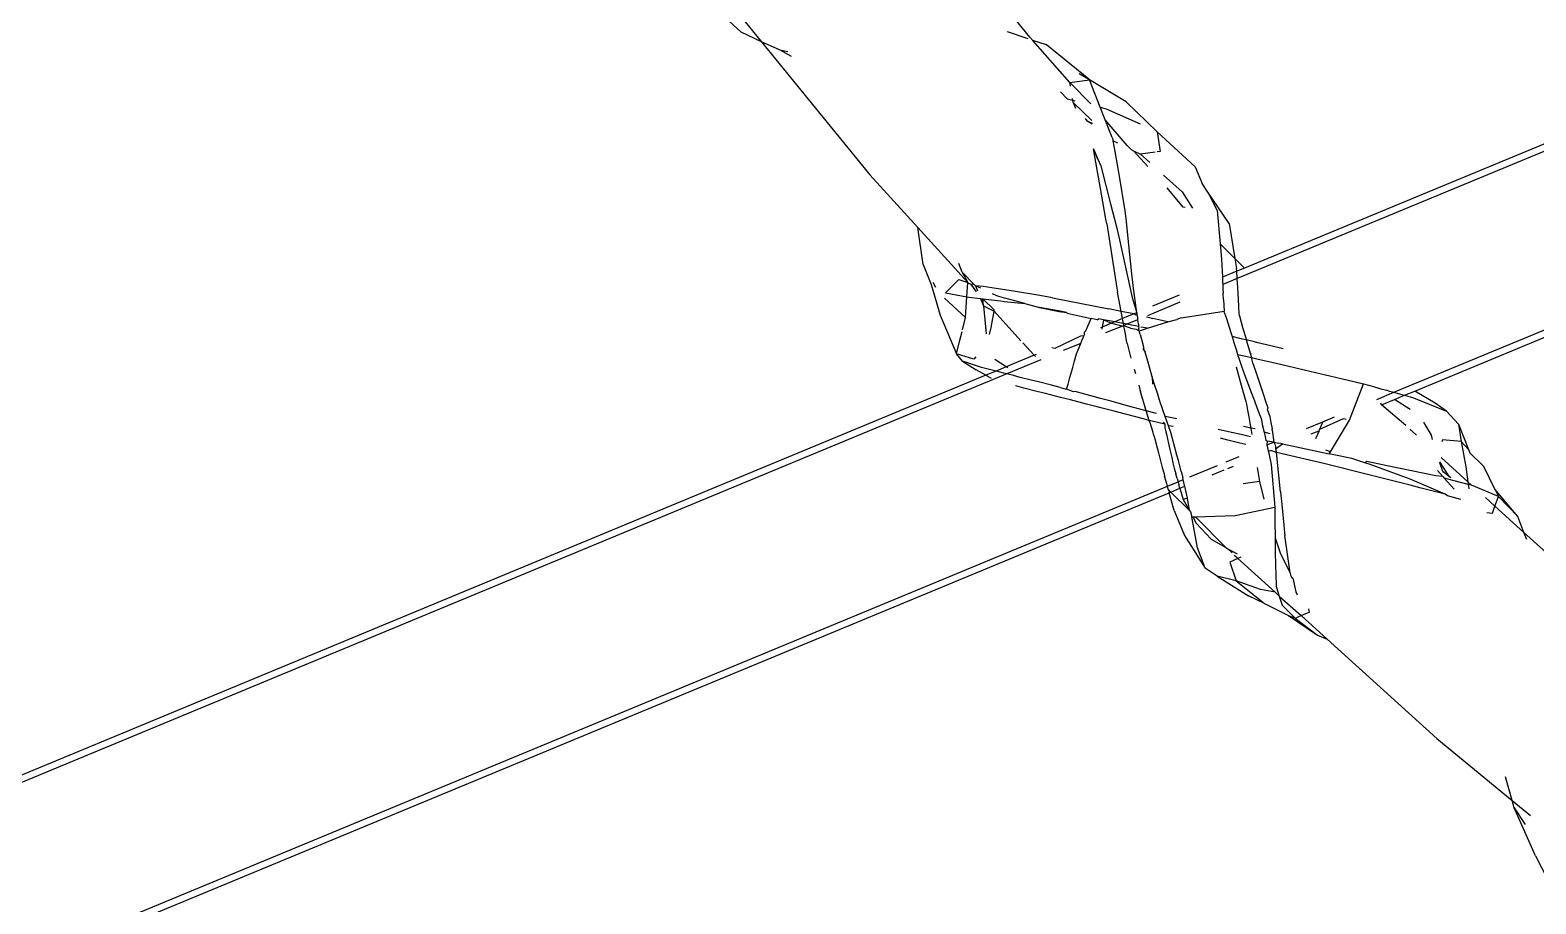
# Model space of a CAD drawing. Header units: inches. Extents: x 3324238 to 135265466, y -1036581 to 20094598.
# Drawn here: x 3354727.086 to 3354728.804, y -519089.587 to -519088.59 of the extents above; entities that cross this region are included whole.
import ezdxf

# ---------------------------------------------------------------- set-up
doc = ezdxf.new("R2010")
doc.units = ezdxf.units.IN
doc.header["$MEASUREMENT"] = 0

msp = doc.modelspace()

# ---------------------------------------------------------------- linework, layer by layer
for p, q in [((3354731.5531, -519087.5936, 0.0027), (3354728.4634, -519088.8731, 0.0027)), ((3354731.5425, -519087.5891, 0.0027), (3354728.4719, -519088.8612, 0.0027)), ((3354728.6422, -519089.003, 0.0027), (3354731.581, -519087.7836, 0.0027)), ((3354728.666, -519089.0015, 0.0027), (3354731.5735, -519087.7968, 0.0027)), ((3354728.2269, -519088.5976, 0.0027), (3354728.1517, -519088.5053, 0.0027)), ((3354727.8884, -519088.564, 0.0027), (3354727.9202, -519088.6026, 0.0027)), ((3354727.8708, -519088.5679, 0.0027), (3354727.8969, -519088.5918, 0.0027)), ((3354727.8969, -519088.5918, 0.0027), (3354727.9202, -519088.6026, 0.0027)), ((3354728.2247, -519088.5995, 0.0027), (3354728.2012, -519088.5917, 0.0027)), ((3354728.2303, -519088.6014, 0.0027), (3354728.2269, -519088.5976, 0.0027)), ((3354727.9202, -519088.6026, 0.0027), (3354727.9414, -519088.6123, 0.0027)), ((3354727.9202, -519088.6026, 0.0027), (3354728.0443, -519088.7549, 0.0027)), ((3354727.9414, -519088.6123, 0.0027), (3354727.9545, -519088.6193, 0.0027)), ((3354727.9414, -519088.6123, 0.0027), (3354727.9504, -519088.6141, 0.0027)), ((3354728.2457, -519088.6066, 0.0027), (3354728.2303, -519088.6014, 0.0027)), ((3354728.2726, -519088.6496, 0.0027), (3354728.2303, -519088.6014, 0.0027)), ((3354728.294, -519088.6458, 0.0027), (3354728.2457, -519088.6066, 0.0027)), ((3354728.2726, -519088.6496, 0.0027), (3354728.2948, -519088.6465, 0.0027)), ((3354728.2964, -519088.674, 0.0027), (3354728.2726, -519088.6496, 0.0027)), ((3354728.2733, -519088.6538, 0.0027), (3354728.2726, -519088.6496, 0.0027)), ((3354728.283, -519088.6391, 0.0027), (3354728.294, -519088.6458, 0.0027)), ((3354728.2948, -519088.6465, 0.0027), (3354728.294, -519088.6458, 0.0027)), ((3354728.3367, -519088.6717, 0.0027), (3354728.2948, -519088.6465, 0.0027)), ((3354728.3071, -519088.6777, 0.0027), (3354728.2948, -519088.6465, 0.0027)), ((3354728.2619, -519088.6601, 0.0027), (3354728.2693, -519088.6682, 0.0027)), ((3354728.2693, -519088.6682, 0.0027), (3354728.2757, -519088.6698, 0.0027)), ((3354728.2757, -519088.6698, 0.0027), (3354728.2754, -519088.6678, 0.0027)), ((3354728.2761, -519088.6724, 0.0027), (3354728.2757, -519088.6698, 0.0027)), ((3354728.2757, -519088.6698, 0.0027), (3354728.2781, -519088.6704, 0.0027)), ((3354728.2976, -519088.6929, 0.0027), (3354728.2761, -519088.6724, 0.0027)), ((3354728.2761, -519088.6724, 0.0027), (3354728.279, -519088.6788, 0.0027)), ((3354728.3071, -519088.6777, 0.0027), (3354728.3139, -519088.6794, 0.0027)), ((3354728.3127, -519088.6919, 0.0027), (3354728.3071, -519088.6777, 0.0027)), ((3354728.3139, -519088.6794, 0.0027), (3354728.3526, -519088.6968, 0.0027)), ((3354728.3367, -519088.6717, 0.0027), (3354728.3722, -519088.7056, 0.0027)), ((3354728.2898, -519088.6907, 0.0027), (3354728.292, -519088.6931, 0.0027)), ((3354728.2978, -519088.697, 0.0027), (3354728.292, -519088.6931, 0.0027)), ((3354728.292, -519088.6931, 0.0027), (3354728.2978, -519088.6958, 0.0027)), ((3354728.3377, -519088.7215, 0.0027), (3354728.3127, -519088.6919, 0.0027)), ((3354728.3208, -519088.7123, 0.0027), (3354728.3127, -519088.6919, 0.0027)), ((3354728.3208, -519088.7123, 0.0027), (3354728.322, -519088.716, 0.0027)), ((3354728.322, -519088.716, 0.0027), (3354728.327, -519088.7184, 0.0027)), ((3354728.3242, -519088.7284, 0.0027), (3354728.322, -519088.716, 0.0027)), ((3354728.3722, -519088.7056, 0.0027), (3354728.3754, -519088.7282, 0.0027)), ((3354728.3722, -519088.7056, 0.0027), (3354728.4154, -519088.7457, 0.0027)), ((3354728.2995, -519088.7252, 0.0027), (3354728.3045, -519088.7368, 0.0027)), ((3354728.3045, -519088.7368, 0.0027), (3354728.2995, -519088.7252, 0.0027)), ((3354728.3011, -519088.734, 0.0027), (3354728.2995, -519088.7252, 0.0027)), ((3354728.3086, -519088.7768, 0.0027), (3354728.3011, -519088.734, 0.0027)), ((3354728.3045, -519088.7368, 0.0027), (3354728.3078, -519088.7444, 0.0027)), ((3354728.329, -519088.7565, 0.0027), (3354728.3242, -519088.7284, 0.0027)), ((3354728.3377, -519088.7215, 0.0027), (3354728.3423, -519088.726, 0.0027)), ((3354728.3423, -519088.726, 0.0027), (3354728.345, -519088.7273, 0.0027)), ((3354728.345, -519088.7273, 0.0027), (3354728.3529, -519088.7312, 0.0027)), ((3354728.3614, -519088.7454, 0.0027), (3354728.345, -519088.7273, 0.0027)), ((3354728.3697, -519088.729, 0.0027), (3354728.3529, -519088.7312, 0.0027)), ((3354728.3529, -519088.7312, 0.0027), (3354728.3636, -519088.7409, 0.0027)), ((3354728.3754, -519088.7282, 0.0027), (3354728.372, -519088.7287, 0.0027)), ((3354728.0443, -519088.7549, 0.0027), (3354728.099, -519088.815, 0.0027)), ((3354728.3078, -519088.7444, 0.0027), (3354728.3189, -519088.7881, 0.0027)), ((3354728.3794, -519088.7551, 0.0027), (3354728.4006, -519088.7742, 0.0027)), ((3354728.4154, -519088.7457, 0.0027), (3354728.4235, -519088.7649, 0.0027)), ((3354728.3357, -519088.7959, 0.0027), (3354728.329, -519088.7565, 0.0027)), ((3354728.4019, -519088.7919, 0.0027), (3354728.3835, -519088.7696, 0.0027)), ((3354728.43, -519088.7746, 0.0027), (3354728.4235, -519088.7649, 0.0027)), ((3354728.3136, -519088.8056, 0.0027), (3354728.3086, -519088.7768, 0.0027)), ((3354728.3189, -519088.7881, 0.0027), (3354728.3255, -519088.8142, 0.0027)), ((3354728.4006, -519088.7742, 0.0027), (3354728.4125, -519088.7929, 0.0027)), ((3354728.4544, -519088.8103, 0.0027), (3354728.43, -519088.7746, 0.0027)), ((3354728.43, -519088.7746, 0.0027), (3354728.4407, -519088.7955, 0.0027)), ((3354728.3145, -519088.8108, 0.0027), (3354728.3136, -519088.8056, 0.0027)), ((3354728.3369, -519088.808, 0.0027), (3354728.3357, -519088.7959, 0.0027)), ((3354728.404, -519088.7921, 0.0027), (3354728.4019, -519088.7919, 0.0027)), ((3354728.4407, -519088.7955, 0.0027), (3354728.444, -519088.8335, 0.0027)), ((3354728.1049, -519088.8571, 0.0027), (3354728.099, -519088.815, 0.0027)), ((3354728.099, -519088.815, 0.0027), (3354728.1561, -519088.8777, 0.0027)), ((3354728.3145, -519088.8108, 0.0027), (3354728.3261, -519088.884, 0.0027)), ((3354728.3255, -519088.8142, 0.0027), (3354728.3283, -519088.8255, 0.0027)), ((3354728.3385, -519088.8237, 0.0027), (3354728.3369, -519088.808, 0.0027)), ((3354728.343, -519088.8677, 0.0027), (3354728.3385, -519088.8237, 0.0027)), ((3354728.4544, -519088.8103, 0.0027), (3354728.4609, -519088.8502, 0.0027)), ((3354728.3283, -519088.8255, 0.0027), (3354728.3412, -519088.8845, 0.0027)), ((3354728.4609, -519088.8502, 0.0027), (3354728.444, -519088.8335, 0.0027)), ((3354728.444, -519088.8335, 0.0027), (3354728.4455, -519088.8509, 0.0027)), ((3354728.1049, -519088.8571, 0.0027), (3354728.1143, -519088.8801, 0.0027)), ((3354728.1496, -519088.8658, 0.0027), (3354728.1457, -519088.856, 0.0027)), ((3354728.4455, -519088.8509, 0.0027), (3354728.4465, -519088.8717, 0.0027)), ((3354728.4719, -519088.8612, 0.0027), (3354728.4609, -519088.8502, 0.0027)), ((3354728.4609, -519088.8502, 0.0027), (3354728.4627, -519088.8617, 0.0027)), ((3354728.1306, -519088.8896, 0.0027), (3354728.1456, -519088.8742, 0.0027)), ((3354728.1456, -519088.8742, 0.0027), (3354728.1561, -519088.8777, 0.0027)), ((3354728.1625, -519088.8791, 0.0027), (3354728.1496, -519088.8658, 0.0027)), ((3354728.1496, -519088.8658, 0.0027), (3354728.1561, -519088.8777, 0.0027)), ((3354728.3447, -519088.8811, 0.0027), (3354728.343, -519088.8677, 0.0027)), ((3354728.4629, -519088.8649, 0.0027), (3354728.4465, -519088.8717, 0.0027)), ((3354728.4465, -519088.8717, 0.0027), (3354728.4466, -519088.8738, 0.0027)), ((3354728.4466, -519088.8738, 0.0027), (3354728.4468, -519088.8773, 0.0027)), ((3354728.4634, -519088.8731, 0.0027), (3354728.4469, -519088.88, 0.0027)), ((3354728.4629, -519088.8649, 0.0027), (3354728.4627, -519088.8617, 0.0027)), ((3354728.4719, -519088.8612, 0.0027), (3354728.4629, -519088.8649, 0.0027)), ((3354728.4631, -519088.867, 0.0027), (3354728.4629, -519088.8649, 0.0027)), ((3354728.4633, -519088.8705, 0.0027), (3354728.4631, -519088.867, 0.0027)), ((3354728.4634, -519088.8731, 0.0027), (3354728.4633, -519088.8705, 0.0027)), ((3354728.4638, -519088.8788, 0.0027), (3354728.4634, -519088.8731, 0.0027)), ((3354728.1143, -519088.8801, 0.0027), (3354728.1245, -519088.9151, 0.0027)), ((3354728.1162, -519088.8774, 0.0027), (3354728.1193, -519088.883, 0.0027)), ((3354728.1306, -519088.8896, 0.0027), (3354728.155, -519088.8941, 0.0027)), ((3354728.155, -519088.8941, 0.0027), (3354728.1561, -519088.8777, 0.0027)), ((3354728.1561, -519088.8777, 0.0027), (3354728.1568, -519088.8785, 0.0027)), ((3354728.1568, -519088.8785, 0.0027), (3354728.1594, -519088.8795, 0.0027)), ((3354728.1594, -519088.8795, 0.0027), (3354728.1625, -519088.8791, 0.0027)), ((3354728.1594, -519088.8795, 0.0027), (3354728.1656, -519088.8882, 0.0027)), ((3354728.1649, -519088.8816, 0.0027), (3354728.1625, -519088.8791, 0.0027)), ((3354728.1649, -519088.8816, 0.0027), (3354728.1671, -519088.8871, 0.0027)), ((3354728.1707, -519088.8843, 0.0027), (3354728.1649, -519088.8816, 0.0027)), ((3354728.1735, -519088.8823, 0.0027), (3354728.1649, -519088.8816, 0.0027)), ((3354728.1834, -519088.8838, 0.0027), (3354728.1735, -519088.8823, 0.0027)), ((3354728.2105, -519088.8878, 0.0027), (3354728.1834, -519088.8838, 0.0027)), ((3354728.1891, -519088.8929, 0.0027), (3354728.1841, -519088.8906, 0.0027)), ((3354728.1927, -519088.8939, 0.0027), (3354728.1891, -519088.8929, 0.0027)), ((3354728.238, -519088.8926, 0.0027), (3354728.2105, -519088.8878, 0.0027)), ((3354728.2528, -519088.8952, 0.0027), (3354728.238, -519088.8926, 0.0027)), ((3354728.3261, -519088.884, 0.0027), (3354728.327, -519088.8886, 0.0027)), ((3354728.3285, -519088.8967, 0.0027), (3354728.327, -519088.8886, 0.0027)), ((3354728.3412, -519088.8845, 0.0027), (3354728.3434, -519088.8947, 0.0027)), ((3354728.3488, -519088.9122, 0.0027), (3354728.3447, -519088.8811, 0.0027)), ((3354728.3972, -519088.8922, 0.0027), (3354728.3668, -519088.9047, 0.0027)), ((3354728.4468, -519088.8773, 0.0027), (3354728.4469, -519088.88, 0.0027)), ((3354728.4469, -519088.88, 0.0027), (3354728.4471, -519088.8845, 0.0027)), ((3354728.4471, -519088.8845, 0.0027), (3354728.4472, -519088.8857, 0.0027)), ((3354728.4472, -519088.8857, 0.0027), (3354728.4474, -519088.89, 0.0027)), ((3354728.4478, -519088.8976, 0.0027), (3354728.4474, -519088.89, 0.0027)), ((3354728.464, -519088.8831, 0.0027), (3354728.4638, -519088.8788, 0.0027)), ((3354728.4645, -519088.8907, 0.0027), (3354728.464, -519088.8831, 0.0027)), ((3354728.4648, -519088.8965, 0.0027), (3354728.4645, -519088.8907, 0.0027)), ((3354728.1292, -519088.8956, 0.0027), (3354728.1535, -519088.9176, 0.0027)), ((3354728.1535, -519088.9176, 0.0027), (3354728.155, -519088.8941, 0.0027)), ((3354728.155, -519088.8941, 0.0027), (3354728.1572, -519088.8945, 0.0027)), ((3354728.1572, -519088.8945, 0.0027), (3354728.1705, -519088.896, 0.0027)), ((3354728.1705, -519088.896, 0.0027), (3354728.1738, -519088.9043, 0.0027)), ((3354728.1705, -519088.896, 0.0027), (3354728.173, -519088.8963, 0.0027)), ((3354728.173, -519088.8963, 0.0027), (3354728.1862, -519088.9087, 0.0027)), ((3354728.1738, -519088.9043, 0.0027), (3354728.173, -519088.8963, 0.0027)), ((3354728.173, -519088.8963, 0.0027), (3354728.1897, -519088.8982, 0.0027)), ((3354728.1738, -519088.9043, 0.0027), (3354728.1859, -519088.9104, 0.0027)), ((3354728.1738, -519088.9043, 0.0027), (3354728.1768, -519088.9361, 0.0027)), ((3354728.1859, -519088.9104, 0.0027), (3354728.1862, -519088.9087, 0.0027)), ((3354728.1897, -519088.8982, 0.0027), (3354728.1932, -519088.8986, 0.0027)), ((3354728.221, -519088.9018, 0.0027), (3354728.1927, -519088.8939, 0.0027)), ((3354728.1932, -519088.8986, 0.0027), (3354728.1976, -519088.8994, 0.0027)), ((3354728.1976, -519088.8994, 0.0027), (3354728.221, -519088.9018, 0.0027)), ((3354728.221, -519088.9018, 0.0027), (3354728.2377, -519088.9061, 0.0027)), ((3354728.2596, -519088.9101, 0.0027), (3354728.2377, -519088.9061, 0.0027)), ((3354728.2377, -519088.9061, 0.0027), (3354728.2604, -519088.9109, 0.0027)), ((3354728.2528, -519088.8952, 0.0027), (3354728.3168, -519088.9079, 0.0027)), ((3354728.2687, -519088.9119, 0.0027), (3354728.2596, -519088.9101, 0.0027)), ((3354728.331, -519088.9107, 0.0027), (3354728.3168, -519088.9079, 0.0027)), ((3354728.331, -519088.9107, 0.0027), (3354728.3285, -519088.8967, 0.0027)), ((3354728.3434, -519088.8947, 0.0027), (3354728.3488, -519088.9122, 0.0027)), ((3354728.3978, -519088.9003, 0.0027), (3354728.3609, -519088.9156, 0.0027)), ((3354728.4478, -519088.8976, 0.0027), (3354728.4481, -519088.9034, 0.0027)), ((3354728.4481, -519088.9034, 0.0027), (3354728.4484, -519088.9105, 0.0027)), ((3354728.4653, -519088.9058, 0.0027), (3354728.4648, -519088.8965, 0.0027)), ((3354728.4658, -519088.9128, 0.0027), (3354728.4653, -519088.9058, 0.0027)), ((3354728.1245, -519088.9151, 0.0027), (3354728.1429, -519088.9589, 0.0027)), ((3354728.1499, -519088.9316, 0.0027), (3354728.1535, -519088.9176, 0.0027)), ((3354728.1825, -519088.9289, 0.0027), (3354728.1859, -519088.9104, 0.0027)), ((3354728.1859, -519088.9104, 0.0027), (3354728.2166, -519088.9441, 0.0027)), ((3354728.2604, -519088.9109, 0.0027), (3354728.2687, -519088.9119, 0.0027)), ((3354728.2695, -519088.9128, 0.0027), (3354728.2687, -519088.9119, 0.0027)), ((3354728.2695, -519088.9128, 0.0027), (3354728.2966, -519088.9186, 0.0027)), ((3354728.2908, -519088.9328, 0.0027), (3354728.2966, -519088.9186, 0.0027)), ((3354728.3038, -519088.9203, 0.0027), (3354728.2966, -519088.9186, 0.0027)), ((3354728.3038, -519088.9203, 0.0027), (3354728.3052, -519088.919, 0.0027)), ((3354728.311, -519088.9201, 0.0027), (3354728.3052, -519088.919, 0.0027)), ((3354728.311, -519088.9201, 0.0027), (3354728.3093, -519088.9286, 0.0027)), ((3354728.3198, -519088.9242, 0.0027), (3354728.3093, -519088.9286, 0.0027)), ((3354728.3237, -519088.9226, 0.0027), (3354728.311, -519088.9201, 0.0027)), ((3354728.311, -519088.9201, 0.0027), (3354728.3198, -519088.9242, 0.0027)), ((3354728.3237, -519088.9226, 0.0027), (3354728.3198, -519088.9242, 0.0027)), ((3354728.3198, -519088.9242, 0.0027), (3354728.323, -519088.925, 0.0027)), ((3354728.323, -519088.925, 0.0027), (3354728.3286, -519088.9264, 0.0027)), ((3354728.3326, -519088.9189, 0.0027), (3354728.3237, -519088.9226, 0.0027)), ((3354728.3272, -519088.9233, 0.0027), (3354728.3237, -519088.9226, 0.0027)), ((3354728.3336, -519088.9243, 0.0027), (3354728.3272, -519088.9233, 0.0027)), ((3354728.3286, -519088.9264, 0.0027), (3354728.3325, -519088.9274, 0.0027)), ((3354728.3456, -519088.9135, 0.0027), (3354728.331, -519088.9107, 0.0027)), ((3354728.3326, -519088.9189, 0.0027), (3354728.331, -519088.9107, 0.0027)), ((3354728.334, -519088.9267, 0.0027), (3354728.3325, -519088.9274, 0.0027)), ((3354728.3456, -519088.9135, 0.0027), (3354728.3326, -519088.9189, 0.0027)), ((3354728.3329, -519088.9209, 0.0027), (3354728.3326, -519088.9189, 0.0027)), ((3354728.3336, -519088.9243, 0.0027), (3354728.3329, -519088.9209, 0.0027)), ((3354728.3375, -519088.9253, 0.0027), (3354728.3336, -519088.9243, 0.0027)), ((3354728.334, -519088.9267, 0.0027), (3354728.3336, -519088.9243, 0.0027)), ((3354728.3375, -519088.9253, 0.0027), (3354728.334, -519088.9267, 0.0027)), ((3354728.334, -519088.9267, 0.0027), (3354728.3397, -519088.9291, 0.0027)), ((3354728.3498, -519088.9202, 0.0027), (3354728.3375, -519088.9253, 0.0027)), ((3354728.3452, -519088.9268, 0.0027), (3354728.3375, -519088.9253, 0.0027)), ((3354728.3473, -519088.9272, 0.0027), (3354728.3452, -519088.9268, 0.0027)), ((3354728.3488, -519088.9122, 0.0027), (3354728.3456, -519088.9135, 0.0027)), ((3354728.3478, -519088.9148, 0.0027), (3354728.3456, -519088.9135, 0.0027)), ((3354728.3508, -519088.9279, 0.0027), (3354728.3473, -519088.9272, 0.0027)), ((3354728.349, -519088.9142, 0.0027), (3354728.3478, -519088.9148, 0.0027)), ((3354728.3488, -519088.9122, 0.0027), (3354728.349, -519088.9142, 0.0027)), ((3354728.349, -519088.9142, 0.0027), (3354728.3495, -519088.9177, 0.0027)), ((3354728.3495, -519088.9177, 0.0027), (3354728.3498, -519088.9202, 0.0027)), ((3354728.3498, -519088.9202, 0.0027), (3354728.3504, -519088.9247, 0.0027)), ((3354728.3504, -519088.9247, 0.0027), (3354728.3506, -519088.9259, 0.0027)), ((3354728.3506, -519088.9259, 0.0027), (3354728.3508, -519088.9279, 0.0027)), ((3354728.3652, -519088.9185, 0.0027), (3354728.3599, -519088.9174, 0.0027)), ((3354728.361, -519088.9299, 0.0027), (3354728.3842, -519088.9226, 0.0027)), ((3354728.3652, -519088.9185, 0.0027), (3354728.3672, -519088.9189, 0.0027)), ((3354728.3739, -519088.9204, 0.0027), (3354728.3672, -519088.9189, 0.0027)), ((3354728.3842, -519088.9226, 0.0027), (3354728.3739, -519088.9204, 0.0027)), ((3354728.3842, -519088.9226, 0.0027), (3354728.3946, -519088.9198, 0.0027)), ((3354728.3993, -519088.9179, 0.0027), (3354728.3946, -519088.9198, 0.0027)), ((3354728.3993, -519088.9179, 0.0027), (3354728.4484, -519088.9105, 0.0027)), ((3354728.4491, -519088.9126, 0.0027), (3354728.4484, -519088.9105, 0.0027)), ((3354728.4491, -519088.9126, 0.0027), (3354728.4511, -519088.9189, 0.0027)), ((3354728.4511, -519088.9189, 0.0027), (3354728.4541, -519088.9286, 0.0027)), ((3354728.4659, -519088.9157, 0.0027), (3354728.4658, -519088.9128, 0.0027)), ((3354728.4659, -519088.9157, 0.0027), (3354728.4679, -519088.9228, 0.0027)), ((3354728.4679, -519088.9228, 0.0027), (3354728.47, -519088.9301, 0.0027)), ((3354728.1465, -519088.945, 0.0027), (3354728.1494, -519088.9337, 0.0027)), ((3354728.1808, -519088.9369, 0.0027), (3354728.1825, -519088.9289, 0.0027)), ((3354728.2844, -519088.9389, 0.0027), (3354728.2552, -519088.9531, 0.0027)), ((3354728.2885, -519088.9385, 0.0027), (3354728.2844, -519088.9389, 0.0027)), ((3354728.285, -519088.9471, 0.0027), (3354728.2862, -519088.944, 0.0027)), ((3354728.2862, -519088.944, 0.0027), (3354728.288, -519088.9395, 0.0027)), ((3354728.288, -519088.9395, 0.0027), (3354728.2885, -519088.9385, 0.0027)), ((3354728.289, -519088.937, 0.0027), (3354728.2885, -519088.9385, 0.0027)), ((3354728.289, -519088.937, 0.0027), (3354728.2891, -519088.9344, 0.0027)), ((3354728.2891, -519088.9344, 0.0027), (3354728.2908, -519088.9328, 0.0027)), ((3354728.3093, -519088.9286, 0.0027), (3354728.3074, -519088.9294, 0.0027)), ((3354728.3093, -519088.9286, 0.0027), (3354728.3089, -519088.9309, 0.0027)), ((3354728.3325, -519088.9274, 0.0027), (3354728.3133, -519088.9353, 0.0027)), ((3354728.3342, -519088.9278, 0.0027), (3354728.3325, -519088.9274, 0.0027)), ((3354728.335, -519088.9323, 0.0027), (3354728.3342, -519088.9278, 0.0027)), ((3354728.3358, -519088.9362, 0.0027), (3354728.335, -519088.9323, 0.0027)), ((3354728.3372, -519088.9437, 0.0027), (3354728.3358, -519088.9362, 0.0027)), ((3354728.3378, -519088.9471, 0.0027), (3354728.3372, -519088.9437, 0.0027)), ((3354728.3416, -519088.9296, 0.0027), (3354728.3397, -519088.9291, 0.0027)), ((3354728.3416, -519088.9296, 0.0027), (3354728.348, -519088.9311, 0.0027)), ((3354728.348, -519088.9311, 0.0027), (3354728.3515, -519088.9328, 0.0027)), ((3354728.3508, -519088.9279, 0.0027), (3354728.3511, -519088.9299, 0.0027)), ((3354728.3515, -519088.9328, 0.0027), (3354728.3511, -519088.9299, 0.0027)), ((3354728.3515, -519088.9328, 0.0027), (3354728.353, -519088.9323, 0.0027)), ((3354728.3527, -519088.9372, 0.0027), (3354728.3515, -519088.9328, 0.0027)), ((3354728.3527, -519088.9372, 0.0027), (3354728.3542, -519088.9423, 0.0027)), ((3354728.353, -519088.9323, 0.0027), (3354728.361, -519088.9299, 0.0027)), ((3354728.361, -519088.9299, 0.0027), (3354728.3536, -519088.9288, 0.0027)), ((3354728.3542, -519088.9423, 0.0027), (3354728.3566, -519088.9511, 0.0027)), ((3354728.4541, -519088.9286, 0.0027), (3354728.4564, -519088.9358, 0.0027)), ((3354728.4564, -519088.9358, 0.0027), (3354728.4575, -519088.9394, 0.0027)), ((3354728.4666, -519088.9415, 0.0027), (3354728.4575, -519088.9394, 0.0027)), ((3354728.4575, -519088.9394, 0.0027), (3354728.4597, -519088.9463, 0.0027)), ((3354728.4695, -519088.9422, 0.0027), (3354728.4666, -519088.9415, 0.0027)), ((3354728.4738, -519088.9432, 0.0027), (3354728.4695, -519088.9422, 0.0027)), ((3354728.47, -519088.9301, 0.0027), (3354728.4731, -519088.9407, 0.0027)), ((3354728.4731, -519088.9407, 0.0027), (3354728.4738, -519088.9432, 0.0027)), ((3354728.4738, -519088.9432, 0.0027), (3354728.4785, -519088.9596, 0.0027)), ((3354728.483, -519088.9454, 0.0027), (3354728.4738, -519088.9432, 0.0027)), ((3354728.1429, -519088.9589, 0.0027), (3354728.1465, -519088.945, 0.0027)), ((3354728.1627, -519088.9652, 0.0027), (3354728.1429, -519088.9589, 0.0027)), ((3354728.15, -519088.9673, 0.0027), (3354728.1429, -519088.9589, 0.0027)), ((3354728.2317, -519088.9607, 0.0027), (3354728.1997, -519088.974, 0.0027)), ((3354728.2186, -519088.9464, 0.0027), (3354728.2317, -519088.9607, 0.0027)), ((3354728.2339, -519088.9598, 0.0027), (3354728.2317, -519088.9607, 0.0027)), ((3354728.2317, -519088.9607, 0.0027), (3354728.2331, -519088.9623, 0.0027)), ((3354728.2552, -519088.9531, 0.0027), (3354728.252, -519088.9523, 0.0027)), ((3354728.285, -519088.9471, 0.0027), (3354728.2649, -519088.9554, 0.0027)), ((3354728.2774, -519088.9686, 0.0027), (3354728.2801, -519088.959, 0.0027)), ((3354728.2801, -519088.959, 0.0027), (3354728.282, -519088.9544, 0.0027)), ((3354728.282, -519088.9544, 0.0027), (3354728.285, -519088.9471, 0.0027)), ((3354728.3378, -519088.9471, 0.0027), (3354728.3382, -519088.9489, 0.0027)), ((3354728.3382, -519088.9489, 0.0027), (3354728.3405, -519088.9579, 0.0027)), ((3354728.3405, -519088.9579, 0.0027), (3354728.342, -519088.9641, 0.0027)), ((3354728.3566, -519088.9511, 0.0027), (3354728.3561, -519088.9536, 0.0027)), ((3354728.3573, -519088.9534, 0.0027), (3354728.3561, -519088.9536, 0.0027)), ((3354728.3561, -519088.9536, 0.0027), (3354728.3584, -519088.9573, 0.0027)), ((3354728.3613, -519088.9673, 0.0027), (3354728.3584, -519088.9573, 0.0027)), ((3354728.4597, -519088.9463, 0.0027), (3354728.4622, -519088.9541, 0.0027)), ((3354728.4622, -519088.9541, 0.0027), (3354728.4631, -519088.9537, 0.0027)), ((3354728.4622, -519088.9541, 0.0027), (3354728.4639, -519088.9597, 0.0027)), ((3354728.4639, -519088.9597, 0.0027), (3354728.4732, -519088.9619, 0.0027)), ((3354728.4639, -519088.9597, 0.0027), (3354728.4656, -519088.965, 0.0027)), ((3354728.4795, -519088.9592, 0.0027), (3354728.4785, -519088.9596, 0.0027)), ((3354728.4785, -519088.9596, 0.0027), (3354728.4796, -519088.9633, 0.0027)), ((3354728.487, -519088.9464, 0.0027), (3354728.483, -519088.9454, 0.0027)), ((3354728.5017, -519088.9499, 0.0027), (3354728.487, -519088.9464, 0.0027)), ((3354728.5157, -519088.9534, 0.0027), (3354728.5017, -519088.9499, 0.0027)), ((3354728.1717, -519088.9745, 0.0027), (3354728.15, -519088.9673, 0.0027)), ((3354728.15, -519088.9673, 0.0027), (3354728.1657, -519088.9774, 0.0027)), ((3354728.1652, -519088.9626, 0.0027), (3354728.1627, -519088.9652, 0.0027)), ((3354728.1766, -519088.9836, 0.0027), (3354728.1657, -519088.9774, 0.0027)), ((3354728.1882, -519088.9788, 0.0027), (3354728.1717, -519088.9745, 0.0027)), ((3354728.1882, -519088.9788, 0.0027), (3354728.1766, -519088.9836, 0.0027)), ((3354728.1997, -519088.974, 0.0027), (3354728.1867, -519088.9655, 0.0027)), ((3354728.1997, -519088.974, 0.0027), (3354728.1882, -519088.9788, 0.0027)), ((3354728.1914, -519088.9796, 0.0027), (3354728.1882, -519088.9788, 0.0027)), ((3354728.2016, -519088.9752, 0.0027), (3354728.1997, -519088.974, 0.0027)), ((3354728.2394, -519088.966, 0.0027), (3354728.2007, -519088.982, 0.0027)), ((3354728.2725, -519088.9862, 0.0027), (3354728.2757, -519088.9748, 0.0027)), ((3354728.2757, -519088.9748, 0.0027), (3354728.2774, -519088.9686, 0.0027)), ((3354728.3458, -519088.9764, 0.0027), (3354728.3473, -519088.9817, 0.0027)), ((3354728.3632, -519088.9744, 0.0027), (3354728.3613, -519088.9673, 0.0027)), ((3354728.3663, -519088.9853, 0.0027), (3354728.3632, -519088.9744, 0.0027)), ((3354728.4624, -519088.9739, 0.0027), (3354728.4658, -519088.9865, 0.0027)), ((3354728.4656, -519088.965, 0.0027), (3354728.4682, -519088.9731, 0.0027)), ((3354728.4682, -519088.9731, 0.0027), (3354728.4722, -519088.9839, 0.0027)), ((3354728.4732, -519088.9619, 0.0027), (3354728.4796, -519088.9633, 0.0027)), ((3354728.4796, -519088.9633, 0.0027), (3354728.4874, -519088.9651, 0.0027)), ((3354728.4813, -519088.9693, 0.0027), (3354728.4796, -519088.9633, 0.0027)), ((3354728.4845, -519088.9787, 0.0027), (3354728.4813, -519088.9693, 0.0027)), ((3354728.4872, -519088.9868, 0.0027), (3354728.4845, -519088.9787, 0.0027)), ((3354728.4874, -519088.9651, 0.0027), (3354728.5065, -519088.9695, 0.0027)), ((3354728.5065, -519088.9695, 0.0027), (3354728.5208, -519088.9729, 0.0027)), ((3354728.5208, -519088.9729, 0.0027), (3354728.54, -519088.9773, 0.0027)), ((3354728.54, -519088.9773, 0.0027), (3354728.5528, -519088.9803, 0.0027)), ((3354728.1766, -519088.9836, 0.0027), (3354725.805, -519089.9662, 0.0027)), ((3354728.2007, -519088.982, 0.0027), (3354725.8114, -519089.9719, 0.0027)), ((3354728.1788, -519088.9848, 0.0027), (3354728.1766, -519088.9836, 0.0027)), ((3354728.1832, -519088.9873, 0.0027), (3354728.1788, -519088.9848, 0.0027)), ((3354728.1971, -519088.981, 0.0027), (3354728.1914, -519088.9796, 0.0027)), ((3354728.2007, -519088.982, 0.0027), (3354728.1971, -519088.981, 0.0027)), ((3354728.208, -519088.9839, 0.0027), (3354728.2007, -519088.982, 0.0027)), ((3354728.2118, -519088.9848, 0.0027), (3354728.208, -519088.9839, 0.0027)), ((3354728.2119, -519088.9959, 0.0027), (3354728.2103, -519088.9954, 0.0027)), ((3354728.2159, -519088.9859, 0.0027), (3354728.2118, -519088.9848, 0.0027)), ((3354728.2198, -519088.9983, 0.0027), (3354728.2119, -519088.9959, 0.0027)), ((3354728.2284, -519088.989, 0.0027), (3354728.2159, -519088.9859, 0.0027)), ((3354728.2365, -519088.9911, 0.0027), (3354728.2284, -519088.989, 0.0027)), ((3354728.2516, -519088.9949, 0.0027), (3354728.2365, -519088.9911, 0.0027)), ((3354728.2615, -519088.9975, 0.0027), (3354728.2516, -519088.9949, 0.0027)), ((3354728.2688, -519088.9993, 0.0027), (3354728.2704, -519088.9938, 0.0027)), ((3354728.2704, -519088.9938, 0.0027), (3354728.2725, -519088.9862, 0.0027)), ((3354728.351, -519088.995, 0.0027), (3354728.3522, -519088.9996, 0.0027)), ((3354728.3688, -519088.9928, 0.0027), (3354728.3663, -519088.9853, 0.0027)), ((3354728.3663, -519088.9853, 0.0027), (3354728.3669, -519088.9938, 0.0027)), ((3354728.3693, -519088.9952, 0.0027), (3354728.3688, -519088.9928, 0.0027)), ((3354728.3723, -519089.004, 0.0027), (3354728.3693, -519088.9952, 0.0027)), ((3354728.4658, -519088.9865, 0.0027), (3354728.4681, -519088.9947, 0.0027)), ((3354728.4681, -519088.9947, 0.0027), (3354728.471, -519089.0055, 0.0027)), ((3354728.4722, -519088.9839, 0.0027), (3354728.4752, -519088.9918, 0.0027)), ((3354728.4752, -519088.9918, 0.0027), (3354728.4791, -519089.0021, 0.0027)), ((3354728.4907, -519088.9972, 0.0027), (3354728.4872, -519088.9868, 0.0027)), ((3354728.5528, -519088.9803, 0.0027), (3354728.5693, -519088.9842, 0.0027)), ((3354728.5693, -519088.9842, 0.0027), (3354728.582, -519088.9873, 0.0027)), ((3354728.582, -519088.9873, 0.0027), (3354728.5965, -519088.9907, 0.0027)), ((3354728.5917, -519089.0347, 0.0027), (3354728.6077, -519088.9934, 0.0027)), ((3354728.5965, -519088.9907, 0.0027), (3354728.6077, -519088.9934, 0.0027)), ((3354728.6077, -519088.9934, 0.0027), (3354728.6188, -519088.9964, 0.0027)), ((3354728.2346, -519089.002, 0.0027), (3354728.2198, -519088.9983, 0.0027)), ((3354728.2445, -519089.0045, 0.0027), (3354728.2346, -519089.002, 0.0027)), ((3354728.2618, -519089.0089, 0.0027), (3354728.2445, -519089.0045, 0.0027)), ((3354728.2615, -519088.9975, 0.0027), (3354728.2688, -519088.9993, 0.0027)), ((3354728.2731, -519089.0117, 0.0027), (3354728.2618, -519089.0089, 0.0027)), ((3354728.2767, -519089.0026, 0.0027), (3354728.2688, -519088.9993, 0.0027)), ((3354728.2916, -519089.0165, 0.0027), (3354728.2731, -519089.0117, 0.0027)), ((3354728.2784, -519089.0019, 0.0027), (3354728.2767, -519089.0026, 0.0027)), ((3354728.2894, -519089.005, 0.0027), (3354728.2784, -519089.0019, 0.0027)), ((3354728.3074, -519089.0099, 0.0027), (3354728.2894, -519089.005, 0.0027)), ((3354728.3195, -519089.0132, 0.0027), (3354728.3074, -519089.0099, 0.0027)), ((3354728.3234, -519089.0143, 0.0027), (3354728.3195, -519089.0132, 0.0027)), ((3354728.3522, -519088.9996, 0.0027), (3354728.353, -519089.0024, 0.0027)), ((3354728.3557, -519089.011, 0.0027), (3354728.353, -519089.0024, 0.0027)), ((3354728.3581, -519089.0187, 0.0027), (3354728.3557, -519089.011, 0.0027)), ((3354728.3749, -519089.0118, 0.0027), (3354728.3723, -519089.004, 0.0027)), ((3354728.3787, -519089.0229, 0.0027), (3354728.3749, -519089.0118, 0.0027)), ((3354728.471, -519089.0055, 0.0027), (3354728.4732, -519089.0133, 0.0027)), ((3354728.4791, -519089.0021, 0.0027), (3354728.4819, -519089.0097, 0.0027)), ((3354728.4819, -519089.0097, 0.0027), (3354728.4855, -519089.0192, 0.0027)), ((3354728.4933, -519089.005, 0.0027), (3354728.4907, -519088.9972, 0.0027)), ((3354728.4965, -519089.0146, 0.0027), (3354728.4933, -519089.005, 0.0027)), ((3354728.6188, -519088.9964, 0.0027), (3354728.6275, -519088.9989, 0.0027)), ((3354728.6229, -519089.011, 0.0027), (3354728.6422, -519089.003, 0.0027)), ((3354728.6275, -519088.9989, 0.0027), (3354728.6339, -519089.0007, 0.0027)), ((3354728.6281, -519089.0172, 0.0027), (3354728.6429, -519089.0111, 0.0027)), ((3354728.6357, -519089.0012, 0.0027), (3354728.6339, -519089.0007, 0.0027)), ((3354728.6357, -519089.0012, 0.0027), (3354728.6422, -519089.003, 0.0027)), ((3354728.6422, -519089.003, 0.0027), (3354728.6473, -519089.0044, 0.0027)), ((3354728.6429, -519089.0111, 0.0027), (3354728.6543, -519089.0064, 0.0027)), ((3354728.6609, -519089.0227, 0.0027), (3354728.6429, -519089.0111, 0.0027)), ((3354728.6473, -519089.0044, 0.0027), (3354728.6513, -519089.0055, 0.0027)), ((3354728.6513, -519089.0055, 0.0027), (3354728.6543, -519089.0064, 0.0027)), ((3354728.6543, -519089.0064, 0.0027), (3354728.666, -519089.0015, 0.0027)), ((3354728.6543, -519089.0064, 0.0027), (3354728.6646, -519089.0092, 0.0027)), ((3354728.6646, -519089.0092, 0.0027), (3354728.7023, -519089.0244, 0.0027)), ((3354728.6895, -519089.0152, 0.0027), (3354728.666, -519089.0015, 0.0027)), ((3354728.3038, -519089.0197, 0.0027), (3354728.2916, -519089.0165, 0.0027)), ((3354728.3079, -519089.0207, 0.0027), (3354728.3038, -519089.0197, 0.0027)), ((3354728.323, -519089.0246, 0.0027), (3354728.3079, -519089.0207, 0.0027)), ((3354728.3358, -519089.028, 0.0027), (3354728.323, -519089.0246, 0.0027)), ((3354728.3381, -519089.0183, 0.0027), (3354728.3234, -519089.0143, 0.0027)), ((3354728.339, -519089.0288, 0.0027), (3354728.3358, -519089.028, 0.0027)), ((3354728.341, -519089.0191, 0.0027), (3354728.3381, -519089.0183, 0.0027)), ((3354728.3549, -519089.0329, 0.0027), (3354728.339, -519089.0288, 0.0027)), ((3354728.3509, -519089.0217, 0.0027), (3354728.341, -519089.0191, 0.0027)), ((3354728.3597, -519089.0241, 0.0027), (3354728.3509, -519089.0217, 0.0027)), ((3354728.3597, -519089.0241, 0.0027), (3354728.3581, -519089.0187, 0.0027)), ((3354728.3697, -519089.0267, 0.0027), (3354728.3597, -519089.0241, 0.0027)), ((3354728.3616, -519089.0301, 0.0027), (3354728.3597, -519089.0241, 0.0027)), ((3354728.3631, -519089.035, 0.0027), (3354728.3616, -519089.0301, 0.0027)), ((3354728.3715, -519089.0272, 0.0027), (3354728.3697, -519089.0267, 0.0027)), ((3354728.3813, -519089.0306, 0.0027), (3354728.3787, -519089.0229, 0.0027)), ((3354728.4732, -519089.0133, 0.0027), (3354728.4741, -519089.0166, 0.0027)), ((3354728.4741, -519089.0166, 0.0027), (3354728.4753, -519089.0235, 0.0027)), ((3354728.4753, -519089.0235, 0.0027), (3354728.4766, -519089.031, 0.0027)), ((3354728.4855, -519089.0192, 0.0027), (3354728.4881, -519089.0262, 0.0027)), ((3354728.4881, -519089.0262, 0.0027), (3354728.4906, -519089.0329, 0.0027)), ((3354728.4986, -519089.0209, 0.0027), (3354728.4965, -519089.0146, 0.0027)), ((3354728.4978, -519089.0222, 0.0027), (3354728.4986, -519089.0209, 0.0027)), ((3354728.4978, -519089.0222, 0.0027), (3354728.5005, -519089.0307, 0.0027)), ((3354728.6281, -519089.0172, 0.0027), (3354728.6274, -519089.0154, 0.0027)), ((3354728.6557, -519089.041, 0.0027), (3354728.6281, -519089.0172, 0.0027)), ((3354728.7023, -519089.0244, 0.0027), (3354728.6895, -519089.0152, 0.0027)), ((3354728.7023, -519089.0244, 0.0027), (3354728.716, -519089.0394, 0.0027)), ((3354728.3631, -519089.035, 0.0027), (3354728.3549, -519089.0329, 0.0027)), ((3354728.3679, -519089.0362, 0.0027), (3354728.3631, -519089.035, 0.0027)), ((3354728.364, -519089.0378, 0.0027), (3354728.3631, -519089.035, 0.0027)), ((3354728.3674, -519089.0488, 0.0027), (3354728.364, -519089.0378, 0.0027)), ((3354728.3807, -519089.0395, 0.0027), (3354728.3679, -519089.0362, 0.0027)), ((3354728.379, -519089.0371, 0.0027), (3354728.3807, -519089.0395, 0.0027)), ((3354728.3807, -519089.0395, 0.0027), (3354728.3807, -519089.0432, 0.0027)), ((3354728.3807, -519089.0432, 0.0027), (3354728.382, -519089.0479, 0.0027)), ((3354728.3945, -519089.0333, 0.0027), (3354728.3813, -519089.0306, 0.0027)), ((3354728.385, -519089.0414, 0.0027), (3354728.3813, -519089.0306, 0.0027)), ((3354728.3904, -519089.0419, 0.0027), (3354728.385, -519089.0414, 0.0027)), ((3354728.3878, -519089.0487, 0.0027), (3354728.385, -519089.0414, 0.0027)), ((3354728.4569, -519089.0489, 0.0027), (3354728.4417, -519089.0454, 0.0027)), ((3354728.4724, -519089.0424, 0.0027), (3354728.4708, -519089.0421, 0.0027)), ((3354728.4788, -519089.0437, 0.0027), (3354728.4724, -519089.0424, 0.0027)), ((3354728.4766, -519089.031, 0.0027), (3354728.4781, -519089.04, 0.0027)), ((3354728.4781, -519089.04, 0.0027), (3354728.4788, -519089.0437, 0.0027)), ((3354728.4788, -519089.0437, 0.0027), (3354728.4793, -519089.0466, 0.0027)), ((3354728.4838, -519089.0447, 0.0027), (3354728.4788, -519089.0437, 0.0027)), ((3354728.4793, -519089.0466, 0.0027), (3354728.4801, -519089.0512, 0.0027)), ((3354728.4906, -519089.0329, 0.0027), (3354728.491, -519089.0347, 0.0027)), ((3354728.491, -519089.0347, 0.0027), (3354728.4924, -519089.0411, 0.0027)), ((3354728.4924, -519089.0411, 0.0027), (3354728.4941, -519089.0484, 0.0027)), ((3354728.5005, -519089.0307, 0.0027), (3354728.5018, -519089.0373, 0.0027)), ((3354728.5018, -519089.0373, 0.0027), (3354728.5032, -519089.0446, 0.0027)), ((3354728.5034, -519089.0461, 0.0027), (3354728.5032, -519089.0446, 0.0027)), ((3354728.5034, -519089.0461, 0.0027), (3354728.5051, -519089.0598, 0.0027)), ((3354728.5424, -519089.0443, 0.0027), (3354728.561, -519089.0366, 0.0027)), ((3354728.5479, -519089.0505, 0.0027), (3354728.5568, -519089.0468, 0.0027)), ((3354728.5568, -519089.0468, 0.0027), (3354728.5529, -519089.0561, 0.0027)), ((3354728.5568, -519089.0468, 0.0027), (3354728.5573, -519089.0455, 0.0027)), ((3354728.5845, -519089.0332, 0.0027), (3354728.5573, -519089.0455, 0.0027)), ((3354728.5592, -519089.041, 0.0027), (3354728.5573, -519089.0455, 0.0027)), ((3354728.561, -519089.0366, 0.0027), (3354728.5592, -519089.041, 0.0027)), ((3354728.561, -519089.0366, 0.0027), (3354728.5745, -519089.031, 0.0027)), ((3354728.5699, -519089.0707, 0.0027), (3354728.5917, -519089.0347, 0.0027)), ((3354728.5879, -519089.0339, 0.0027), (3354728.5845, -519089.0332, 0.0027)), ((3354728.6679, -519089.052, 0.0027), (3354728.6603, -519089.0451, 0.0027)), ((3354728.6852, -519089.0518, 0.0027), (3354728.6766, -519089.0371, 0.0027)), ((3354728.716, -519089.0394, 0.0027), (3354728.719, -519089.059, 0.0027)), ((3354728.716, -519089.0394, 0.0027), (3354728.7275, -519089.0684, 0.0027)), ((3354728.3684, -519089.0521, 0.0027), (3354728.3674, -519089.0488, 0.0027)), ((3354728.3684, -519089.0521, 0.0027), (3354728.3695, -519089.0562, 0.0027)), ((3354728.3695, -519089.0562, 0.0027), (3354728.3722, -519089.0665, 0.0027)), ((3354728.382, -519089.0479, 0.0027), (3354728.3826, -519089.0508, 0.0027)), ((3354728.3826, -519089.0508, 0.0027), (3354728.385, -519089.0612, 0.0027)), ((3354728.385, -519089.0612, 0.0027), (3354728.3866, -519089.0682, 0.0027)), ((3354728.3905, -519089.0589, 0.0027), (3354728.3878, -519089.0487, 0.0027)), ((3354728.3923, -519089.0659, 0.0027), (3354728.3905, -519089.0589, 0.0027)), ((3354728.4528, -519089.0575, 0.0027), (3354728.4442, -519089.0554, 0.0027)), ((3354728.4648, -519089.0606, 0.0027), (3354728.4528, -519089.0575, 0.0027)), ((3354728.4678, -519089.0513, 0.0027), (3354728.4569, -519089.0489, 0.0027)), ((3354728.4734, -519089.0627, 0.0027), (3354728.4648, -519089.0606, 0.0027)), ((3354728.4786, -519089.0538, 0.0027), (3354728.4678, -519089.0513, 0.0027)), ((3354728.5009, -519089.0503, 0.0027), (3354728.4941, -519089.0484, 0.0027)), ((3354728.4941, -519089.0484, 0.0027), (3354728.4952, -519089.0537, 0.0027)), ((3354728.4952, -519089.0537, 0.0027), (3354728.4962, -519089.0579, 0.0027)), ((3354728.4978, -519089.0586, 0.0027), (3354728.4962, -519089.0579, 0.0027)), ((3354728.4978, -519089.0586, 0.0027), (3354728.4973, -519089.063, 0.0027)), ((3354728.4973, -519089.063, 0.0027), (3354728.5051, -519089.0598, 0.0027)), ((3354728.4973, -519089.063, 0.0027), (3354728.498, -519089.0664, 0.0027)), ((3354728.5051, -519089.0598, 0.0027), (3354728.4978, -519089.0586, 0.0027)), ((3354728.5051, -519089.0598, 0.0027), (3354728.5066, -519089.0628, 0.0027)), ((3354728.5051, -519089.0598, 0.0027), (3354728.5109, -519089.061, 0.0027)), ((3354728.5066, -519089.0628, 0.0027), (3354728.5071, -519089.0653, 0.0027)), ((3354728.5072, -519089.0673, 0.0027), (3354728.5151, -519089.0619, 0.0027)), ((3354728.5151, -519089.0619, 0.0027), (3354728.5109, -519089.061, 0.0027)), ((3354728.5151, -519089.0619, 0.0027), (3354728.5683, -519089.0733, 0.0027)), ((3354728.6864, -519089.0568, 0.0027), (3354728.6852, -519089.0518, 0.0027)), ((3354728.6978, -519089.0571, 0.0027), (3354728.697, -519089.0595, 0.0027)), ((3354728.719, -519089.059, 0.0027), (3354728.6978, -519089.0571, 0.0027)), ((3354728.719, -519089.059, 0.0027), (3354728.7244, -519089.0881, 0.0027)), ((3354728.7275, -519089.0684, 0.0027), (3354728.719, -519089.059, 0.0027)), ((3354728.3722, -519089.0665, 0.0027), (3354728.374, -519089.0735, 0.0027)), ((3354728.374, -519089.0735, 0.0027), (3354728.3764, -519089.0825, 0.0027)), ((3354728.3866, -519089.0682, 0.0027), (3354728.3887, -519089.0773, 0.0027)), ((3354728.3887, -519089.0773, 0.0027), (3354728.3901, -519089.0835, 0.0027)), ((3354728.3947, -519089.0748, 0.0027), (3354728.3923, -519089.0659, 0.0027)), ((3354728.3963, -519089.0809, 0.0027), (3354728.3947, -519089.0748, 0.0027)), ((3354728.3983, -519089.0883, 0.0027), (3354728.3963, -519089.0809, 0.0027)), ((3354728.451, -519089.0822, 0.0027), (3354728.4656, -519089.0762, 0.0027)), ((3354728.498, -519089.0664, 0.0027), (3354728.4987, -519089.0697, 0.0027)), ((3354728.4987, -519089.0697, 0.0027), (3354728.499, -519089.0707, 0.0027)), ((3354728.4998, -519089.0699, 0.0027), (3354728.4987, -519089.0697, 0.0027)), ((3354728.499, -519089.0707, 0.0027), (3354728.4998, -519089.0699, 0.0027)), ((3354728.499, -519089.0707, 0.0027), (3354728.5022, -519089.0852, 0.0027)), ((3354728.4998, -519089.0699, 0.0027), (3354728.5019, -519089.0695, 0.0027)), ((3354728.5081, -519089.0718, 0.0027), (3354728.5019, -519089.0695, 0.0027)), ((3354728.5071, -519089.0653, 0.0027), (3354728.5072, -519089.0673, 0.0027)), ((3354728.5072, -519089.0673, 0.0027), (3354728.5078, -519089.0691, 0.0027)), ((3354728.5081, -519089.0718, 0.0027), (3354728.5078, -519089.0691, 0.0027)), ((3354728.5128, -519089.1167, 0.0027), (3354728.5081, -519089.0718, 0.0027)), ((3354728.5523, -519089.0818, 0.0027), (3354728.5081, -519089.0718, 0.0027)), ((3354728.5622, -519089.0842, 0.0027), (3354728.5523, -519089.0818, 0.0027)), ((3354728.5699, -519089.0707, 0.0027), (3354728.5645, -519089.069, 0.0027)), ((3354728.5683, -519089.0733, 0.0027), (3354728.5699, -519089.0707, 0.0027)), ((3354728.5719, -519089.074, 0.0027), (3354728.5683, -519089.0733, 0.0027)), ((3354728.5942, -519089.0785, 0.0027), (3354728.5719, -519089.074, 0.0027)), ((3354728.6091, -519089.0833, 0.0027), (3354728.5942, -519089.0785, 0.0027)), ((3354728.7268, -519089.1051, 0.0027), (3354728.6962, -519089.0775, 0.0027)), ((3354728.7275, -519089.0684, 0.0027), (3354728.7289, -519089.0719, 0.0027)), ((3354728.745, -519089.0877, 0.0027), (3354728.7289, -519089.0719, 0.0027)), ((3354728.3764, -519089.0825, 0.0027), (3354728.3779, -519089.0886, 0.0027)), ((3354728.3779, -519089.0886, 0.0027), (3354728.3799, -519089.096, 0.0027)), ((3354728.3799, -519089.096, 0.0027), (3354728.3806, -519089.0985, 0.0027)), ((3354728.3812, -519089.1009, 0.0027), (3354728.3806, -519089.0985, 0.0027)), ((3354728.3901, -519089.0835, 0.0027), (3354728.3915, -519089.0895, 0.0027)), ((3354728.3915, -519089.0895, 0.0027), (3354728.3934, -519089.0959, 0.0027)), ((3354728.3949, -519089.1013, 0.0027), (3354728.3934, -519089.0959, 0.0027)), ((3354728.3996, -519089.0933, 0.0027), (3354728.3983, -519089.0883, 0.0027)), ((3354728.3996, -519089.0933, 0.0027), (3354728.4014, -519089.1002, 0.0027)), ((3354728.4092, -519089.0995, 0.0027), (3354728.4411, -519089.0863, 0.0027)), ((3354728.4348, -519089.0973, 0.0027), (3354728.4486, -519089.0916, 0.0027)), ((3354728.4529, -519089.0898, 0.0027), (3354728.4592, -519089.0872, 0.0027)), ((3354728.4863, -519089.0886, 0.0027), (3354728.489, -519089.1047, 0.0027)), ((3354728.5022, -519089.0852, 0.0027), (3354728.5063, -519089.1339, 0.0027)), ((3354728.6167, -519089.0977, 0.0027), (3354728.5622, -519089.0842, 0.0027)), ((3354728.6113, -519089.082, 0.0027), (3354728.6091, -519089.0833, 0.0027)), ((3354728.6152, -519089.0855, 0.0027), (3354728.6091, -519089.0833, 0.0027)), ((3354728.6241, -519089.0846, 0.0027), (3354728.6113, -519089.082, 0.0027)), ((3354728.6379, -519089.0938, 0.0027), (3354728.6152, -519089.0855, 0.0027)), ((3354728.6335, -519089.1021, 0.0027), (3354728.6167, -519089.0977, 0.0027)), ((3354728.6344, -519089.0867, 0.0027), (3354728.6241, -519089.0846, 0.0027)), ((3354728.6901, -519089.0983, 0.0027), (3354728.6344, -519089.0867, 0.0027)), ((3354728.6607, -519089.1021, 0.0027), (3354728.6379, -519089.0938, 0.0027)), ((3354728.698, -519089.0991, 0.0027), (3354728.6901, -519089.0983, 0.0027)), ((3354728.698, -519089.0991, 0.0027), (3354728.6919, -519089.0921, 0.0027)), ((3354728.6982, -519089.0934, 0.0027), (3354728.6945, -519089.0834, 0.0027)), ((3354728.7057, -519089.0995, 0.0027), (3354728.6948, -519089.0823, 0.0027)), ((3354728.698, -519089.0991, 0.0027), (3354728.6998, -519089.1009, 0.0027)), ((3354728.6982, -519089.0934, 0.0027), (3354728.7002, -519089.095, 0.0027)), ((3354728.7057, -519089.0995, 0.0027), (3354728.6982, -519089.0934, 0.0027)), ((3354728.7244, -519089.0881, 0.0027), (3354728.7268, -519089.1051, 0.0027)), ((3354728.7575, -519089.1134, 0.0027), (3354728.745, -519089.0877, 0.0027)), ((3354725.9716, -519090.1095, 0.0027), (3354728.3838, -519089.1101, 0.0027)), ((3354728.3827, -519089.1064, 0.0027), (3354728.3812, -519089.1009, 0.0027)), ((3354728.3838, -519089.1101, 0.0027), (3354728.3827, -519089.1064, 0.0027)), ((3354728.3838, -519089.1101, 0.0027), (3354728.396, -519089.105, 0.0027)), ((3354728.3847, -519089.1135, 0.0027), (3354728.3838, -519089.1101, 0.0027)), ((3354728.3861, -519089.1154, 0.0027), (3354728.3847, -519089.1135, 0.0027)), ((3354728.3858, -519089.1176, 0.0027), (3354728.3861, -519089.1154, 0.0027)), ((3354728.3861, -519089.1154, 0.0027), (3354728.3876, -519089.1169, 0.0027)), ((3354728.3876, -519089.1169, 0.0027), (3354728.3981, -519089.1125, 0.0027)), ((3354728.3949, -519089.1013, 0.0027), (3354728.396, -519089.105, 0.0027)), ((3354728.396, -519089.105, 0.0027), (3354728.4019, -519089.1025, 0.0027)), ((3354728.396, -519089.105, 0.0027), (3354728.3969, -519089.1084, 0.0027)), ((3354728.3981, -519089.1125, 0.0027), (3354728.3969, -519089.1084, 0.0027)), ((3354728.3981, -519089.1125, 0.0027), (3354728.4037, -519089.1102, 0.0027)), ((3354728.3981, -519089.1125, 0.0027), (3354728.4019, -519089.1253, 0.0027)), ((3354728.4019, -519089.1025, 0.0027), (3354728.4014, -519089.1002, 0.0027)), ((3354728.4027, -519089.106, 0.0027), (3354728.4019, -519089.1025, 0.0027)), ((3354728.4034, -519089.1092, 0.0027), (3354728.4027, -519089.106, 0.0027)), ((3354728.4037, -519089.1102, 0.0027), (3354728.4034, -519089.1092, 0.0027)), ((3354728.4067, -519089.1237, 0.0027), (3354728.4037, -519089.1102, 0.0027)), ((3354728.489, -519089.1047, 0.0027), (3354728.4701, -519089.1073, 0.0027)), ((3354728.489, -519089.1047, 0.0027), (3354728.494, -519089.1249, 0.0027)), ((3354728.6609, -519089.1091, 0.0027), (3354728.6335, -519089.1021, 0.0027)), ((3354728.7008, -519089.1193, 0.0027), (3354728.6607, -519089.1021, 0.0027)), ((3354728.6734, -519089.1124, 0.0027), (3354728.6609, -519089.1091, 0.0027)), ((3354728.7008, -519089.1193, 0.0027), (3354728.6734, -519089.1124, 0.0027)), ((3354728.711, -519089.1038, 0.0027), (3354728.6998, -519089.1009, 0.0027)), ((3354728.7111, -519089.1133, 0.0027), (3354728.6998, -519089.1009, 0.0027)), ((3354728.7072, -519089.1007, 0.0027), (3354728.7057, -519089.0995, 0.0027)), ((3354728.7272, -519089.108, 0.0027), (3354728.711, -519089.1038, 0.0027)), ((3354728.731, -519089.109, 0.0027), (3354728.7268, -519089.1051, 0.0027)), ((3354728.7268, -519089.1051, 0.0027), (3354728.7272, -519089.108, 0.0027)), ((3354728.731, -519089.109, 0.0027), (3354728.7272, -519089.108, 0.0027)), ((3354728.7272, -519089.108, 0.0027), (3354728.7279, -519089.1131, 0.0027)), ((3354728.7617, -519089.122, 0.0027), (3354728.731, -519089.109, 0.0027)), ((3354728.7836, -519089.1448, 0.0027), (3354728.7575, -519089.1134, 0.0027)), ((3354728.7575, -519089.1134, 0.0027), (3354728.7617, -519089.122, 0.0027)), ((3354725.9784, -519090.1151, 0.0027), (3354728.3858, -519089.1176, 0.0027)), ((3354728.3858, -519089.1176, 0.0027), (3354728.3876, -519089.1169, 0.0027)), ((3354728.3915, -519089.1379, 0.0027), (3354728.3858, -519089.1176, 0.0027)), ((3354728.3876, -519089.1169, 0.0027), (3354728.4088, -519089.1379, 0.0027)), ((3354728.4067, -519089.1237, 0.0027), (3354728.4019, -519089.1253, 0.0027)), ((3354728.4019, -519089.1253, 0.0027), (3354728.4088, -519089.1379, 0.0027)), ((3354728.4088, -519089.1379, 0.0027), (3354728.4067, -519089.1237, 0.0027)), ((3354728.5128, -519089.1167, 0.0027), (3354728.5146, -519089.1346, 0.0027)), ((3354728.7035, -519089.1209, 0.0027), (3354728.7008, -519089.1193, 0.0027)), ((3354728.7188, -519089.1252, 0.0027), (3354728.7035, -519089.1209, 0.0027)), ((3354728.7188, -519089.1252, 0.0027), (3354728.7035, -519089.1209, 0.0027)), ((3354728.7576, -519089.133, 0.0027), (3354728.7467, -519089.1231, 0.0027)), ((3354728.7548, -519089.1407, 0.0027), (3354728.7576, -519089.133, 0.0027)), ((3354728.7576, -519089.133, 0.0027), (3354728.7617, -519089.122, 0.0027)), ((3354728.7907, -519089.1629, 0.0027), (3354728.7576, -519089.133, 0.0027)), ((3354728.7836, -519089.1448, 0.0027), (3354728.7617, -519089.122, 0.0027)), ((3354728.3915, -519089.1379, 0.0027), (3354728.4032, -519089.1663, 0.0027)), ((3354728.4088, -519089.1379, 0.0027), (3354728.4101, -519089.1393, 0.0027)), ((3354728.4101, -519089.1393, 0.0027), (3354728.4115, -519089.1452, 0.0027)), ((3354728.4115, -519089.1452, 0.0027), (3354728.4128, -519089.1451, 0.0027)), ((3354728.4183, -519089.1804, 0.0027), (3354728.4115, -519089.1452, 0.0027)), ((3354728.4128, -519089.1451, 0.0027), (3354728.416, -519089.145, 0.0027)), ((3354728.4128, -519089.1451, 0.0027), (3354728.4167, -519089.1522, 0.0027)), ((3354728.416, -519089.145, 0.0027), (3354728.4611, -519089.1437, 0.0027)), ((3354728.416, -519089.145, 0.0027), (3354728.4505, -519089.1802, 0.0027)), ((3354728.4611, -519089.1437, 0.0027), (3354728.5063, -519089.1339, 0.0027)), ((3354728.5063, -519089.1339, 0.0027), (3354728.5064, -519089.1432, 0.0027)), ((3354728.5064, -519089.1432, 0.0027), (3354728.5064, -519089.1487, 0.0027)), ((3354728.5064, -519089.1487, 0.0027), (3354728.5065, -519089.1497, 0.0027)), ((3354728.5065, -519089.1497, 0.0027), (3354728.5066, -519089.1691, 0.0027)), ((3354728.5146, -519089.1346, 0.0027), (3354728.5166, -519089.1547, 0.0027)), ((3354728.7484, -519089.14, 0.0027), (3354728.7548, -519089.1407, 0.0027)), ((3354728.7907, -519089.1629, 0.0027), (3354728.7836, -519089.1448, 0.0027)), ((3354728.4032, -519089.1663, 0.0027), (3354728.4267, -519089.2038, 0.0027)), ((3354728.4167, -519089.1522, 0.0027), (3354728.4336, -519089.1704, 0.0027)), ((3354728.5166, -519089.1547, 0.0027), (3354728.517, -519089.1592, 0.0027)), ((3354728.517, -519089.1592, 0.0027), (3354728.5177, -519089.1665, 0.0027)), ((3354728.5237, -519089.2089, 0.0027), (3354728.5177, -519089.1665, 0.0027)), ((3354728.8489, -519089.2154, 0.0027), (3354728.7907, -519089.1629, 0.0027)), ((3354728.7939, -519089.1708, 0.0027), (3354728.7907, -519089.1629, 0.0027)), ((3354728.4267, -519089.2038, 0.0027), (3354728.4183, -519089.1804, 0.0027)), ((3354728.4336, -519089.1704, 0.0027), (3354728.4505, -519089.1802, 0.0027)), ((3354728.4505, -519089.1802, 0.0027), (3354728.4526, -519089.1814, 0.0027)), ((3354728.4526, -519089.1814, 0.0027), (3354728.4576, -519089.1863, 0.0027)), ((3354728.4526, -519089.1814, 0.0027), (3354728.4632, -519089.1872, 0.0027)), ((3354728.5066, -519089.1691, 0.0027), (3354728.5127, -519089.1874, 0.0027)), ((3354728.5066, -519089.1691, 0.0027), (3354728.5067, -519089.1835, 0.0027)), ((3354728.5067, -519089.1835, 0.0027), (3354728.5073, -519089.2019, 0.0027)), ((3354728.4642, -519089.1925, 0.0027), (3354728.4549, -519089.1967, 0.0027)), ((3354728.4549, -519089.1967, 0.0027), (3354728.4623, -519089.218, 0.0027)), ((3354728.4599, -519089.1887, 0.0027), (3354728.4617, -519089.1904, 0.0027)), ((3354728.4617, -519089.1904, 0.0027), (3354728.4642, -519089.1925, 0.0027)), ((3354728.4677, -519089.1909, 0.0027), (3354728.4642, -519089.1925, 0.0027)), ((3354728.4642, -519089.1925, 0.0027), (3354728.5066, -519089.231, 0.0027)), ((3354728.5073, -519089.2019, 0.0027), (3354728.5076, -519089.2101, 0.0027)), ((3354728.5127, -519089.1874, 0.0027), (3354728.5237, -519089.2089, 0.0027)), ((3354728.4406, -519089.2128, 0.0027), (3354728.4267, -519089.2038, 0.0027)), ((3354728.4623, -519089.218, 0.0027), (3354728.4406, -519089.2128, 0.0027)), ((3354728.4406, -519089.2128, 0.0027), (3354728.4764, -519089.2351, 0.0027)), ((3354728.4623, -519089.218, 0.0027), (3354728.4945, -519089.2441, 0.0027)), ((3354728.4902, -519089.2278, 0.0027), (3354728.4623, -519089.218, 0.0027)), ((3354728.5076, -519089.2101, 0.0027), (3354728.508, -519089.2242, 0.0027)), ((3354728.5237, -519089.2089, 0.0027), (3354728.5244, -519089.2117, 0.0027)), ((3354728.5244, -519089.2117, 0.0027), (3354728.5254, -519089.214, 0.0027)), ((3354728.5254, -519089.214, 0.0027), (3354728.5269, -519089.2151, 0.0027)), ((3354728.5269, -519089.2151, 0.0027), (3354728.5305, -519089.2308, 0.0027)), ((3354728.5269, -519089.2151, 0.0027), (3354728.5305, -519089.2308, 0.0027)), ((3354728.4945, -519089.2441, 0.0027), (3354728.4764, -519089.2351, 0.0027)), ((3354728.5066, -519089.231, 0.0027), (3354728.4902, -519089.2278, 0.0027)), ((3354728.5066, -519089.231, 0.0027), (3354728.5115, -519089.2354, 0.0027)), ((3354728.508, -519089.2242, 0.0027), (3354728.5096, -519089.2293, 0.0027)), ((3354728.5096, -519089.2293, 0.0027), (3354728.5115, -519089.2354, 0.0027)), ((3354728.5115, -519089.2354, 0.0027), (3354728.5148, -519089.246, 0.0027)), ((3354728.5115, -519089.2354, 0.0027), (3354728.5364, -519089.2578, 0.0027)), ((3354728.5305, -519089.2308, 0.0027), (3354728.5319, -519089.2342, 0.0027)), ((3354728.4945, -519089.2441, 0.0027), (3354728.5218, -519089.2576, 0.0027)), ((3354728.5148, -519089.246, 0.0027), (3354728.5296, -519089.2607, 0.0027)), ((3354728.5419, -519089.2555, 0.0027), (3354728.5461, -519089.2537, 0.0027)), ((3354728.5461, -519089.2537, 0.0027), (3354728.5451, -519089.2502, 0.0027)), ((3354728.5218, -519089.2576, 0.0027), (3354728.5549, -519089.2801, 0.0027)), ((3354728.5218, -519089.2576, 0.0027), (3354728.5296, -519089.2607, 0.0027)), ((3354728.5296, -519089.2607, 0.0027), (3354728.5364, -519089.2578, 0.0027)), ((3354728.5296, -519089.2607, 0.0027), (3354728.5549, -519089.2801, 0.0027)), ((3354728.5364, -519089.2578, 0.0027), (3354728.5419, -519089.2555, 0.0027)), ((3354728.5364, -519089.2578, 0.0027), (3354728.5662, -519089.2848, 0.0027)), ((3354728.5549, -519089.2801, 0.0027), (3354728.5662, -519089.2848, 0.0027)), ((3354728.5662, -519089.2848, 0.0027), (3354728.6914, -519089.3978, 0.0027)), ((3354728.6914, -519089.3978, 0.0027), (3354728.7772, -519089.4686, 0.0027)), ((3354728.7772, -519089.4686, 0.0027), (3354728.7698, -519089.4416, 0.0027)), ((3354728.7772, -519089.4686, 0.0027), (3354728.798, -519089.4858, 0.0027)), ((3354728.7795, -519089.477, 0.0027), (3354728.7772, -519089.4686, 0.0027)), ((3354728.7795, -519089.477, 0.0027), (3354728.7921, -519089.496, 0.0027)), ((3354728.8039, -519089.5319, 0.0027), (3354728.7795, -519089.477, 0.0027)), ((3354728.8039, -519089.5319, 0.0027), (3354728.8257, -519089.5741, 0.0027))]:
    msp.add_line(p, q)

doc.saveas('drawing.dxf')
